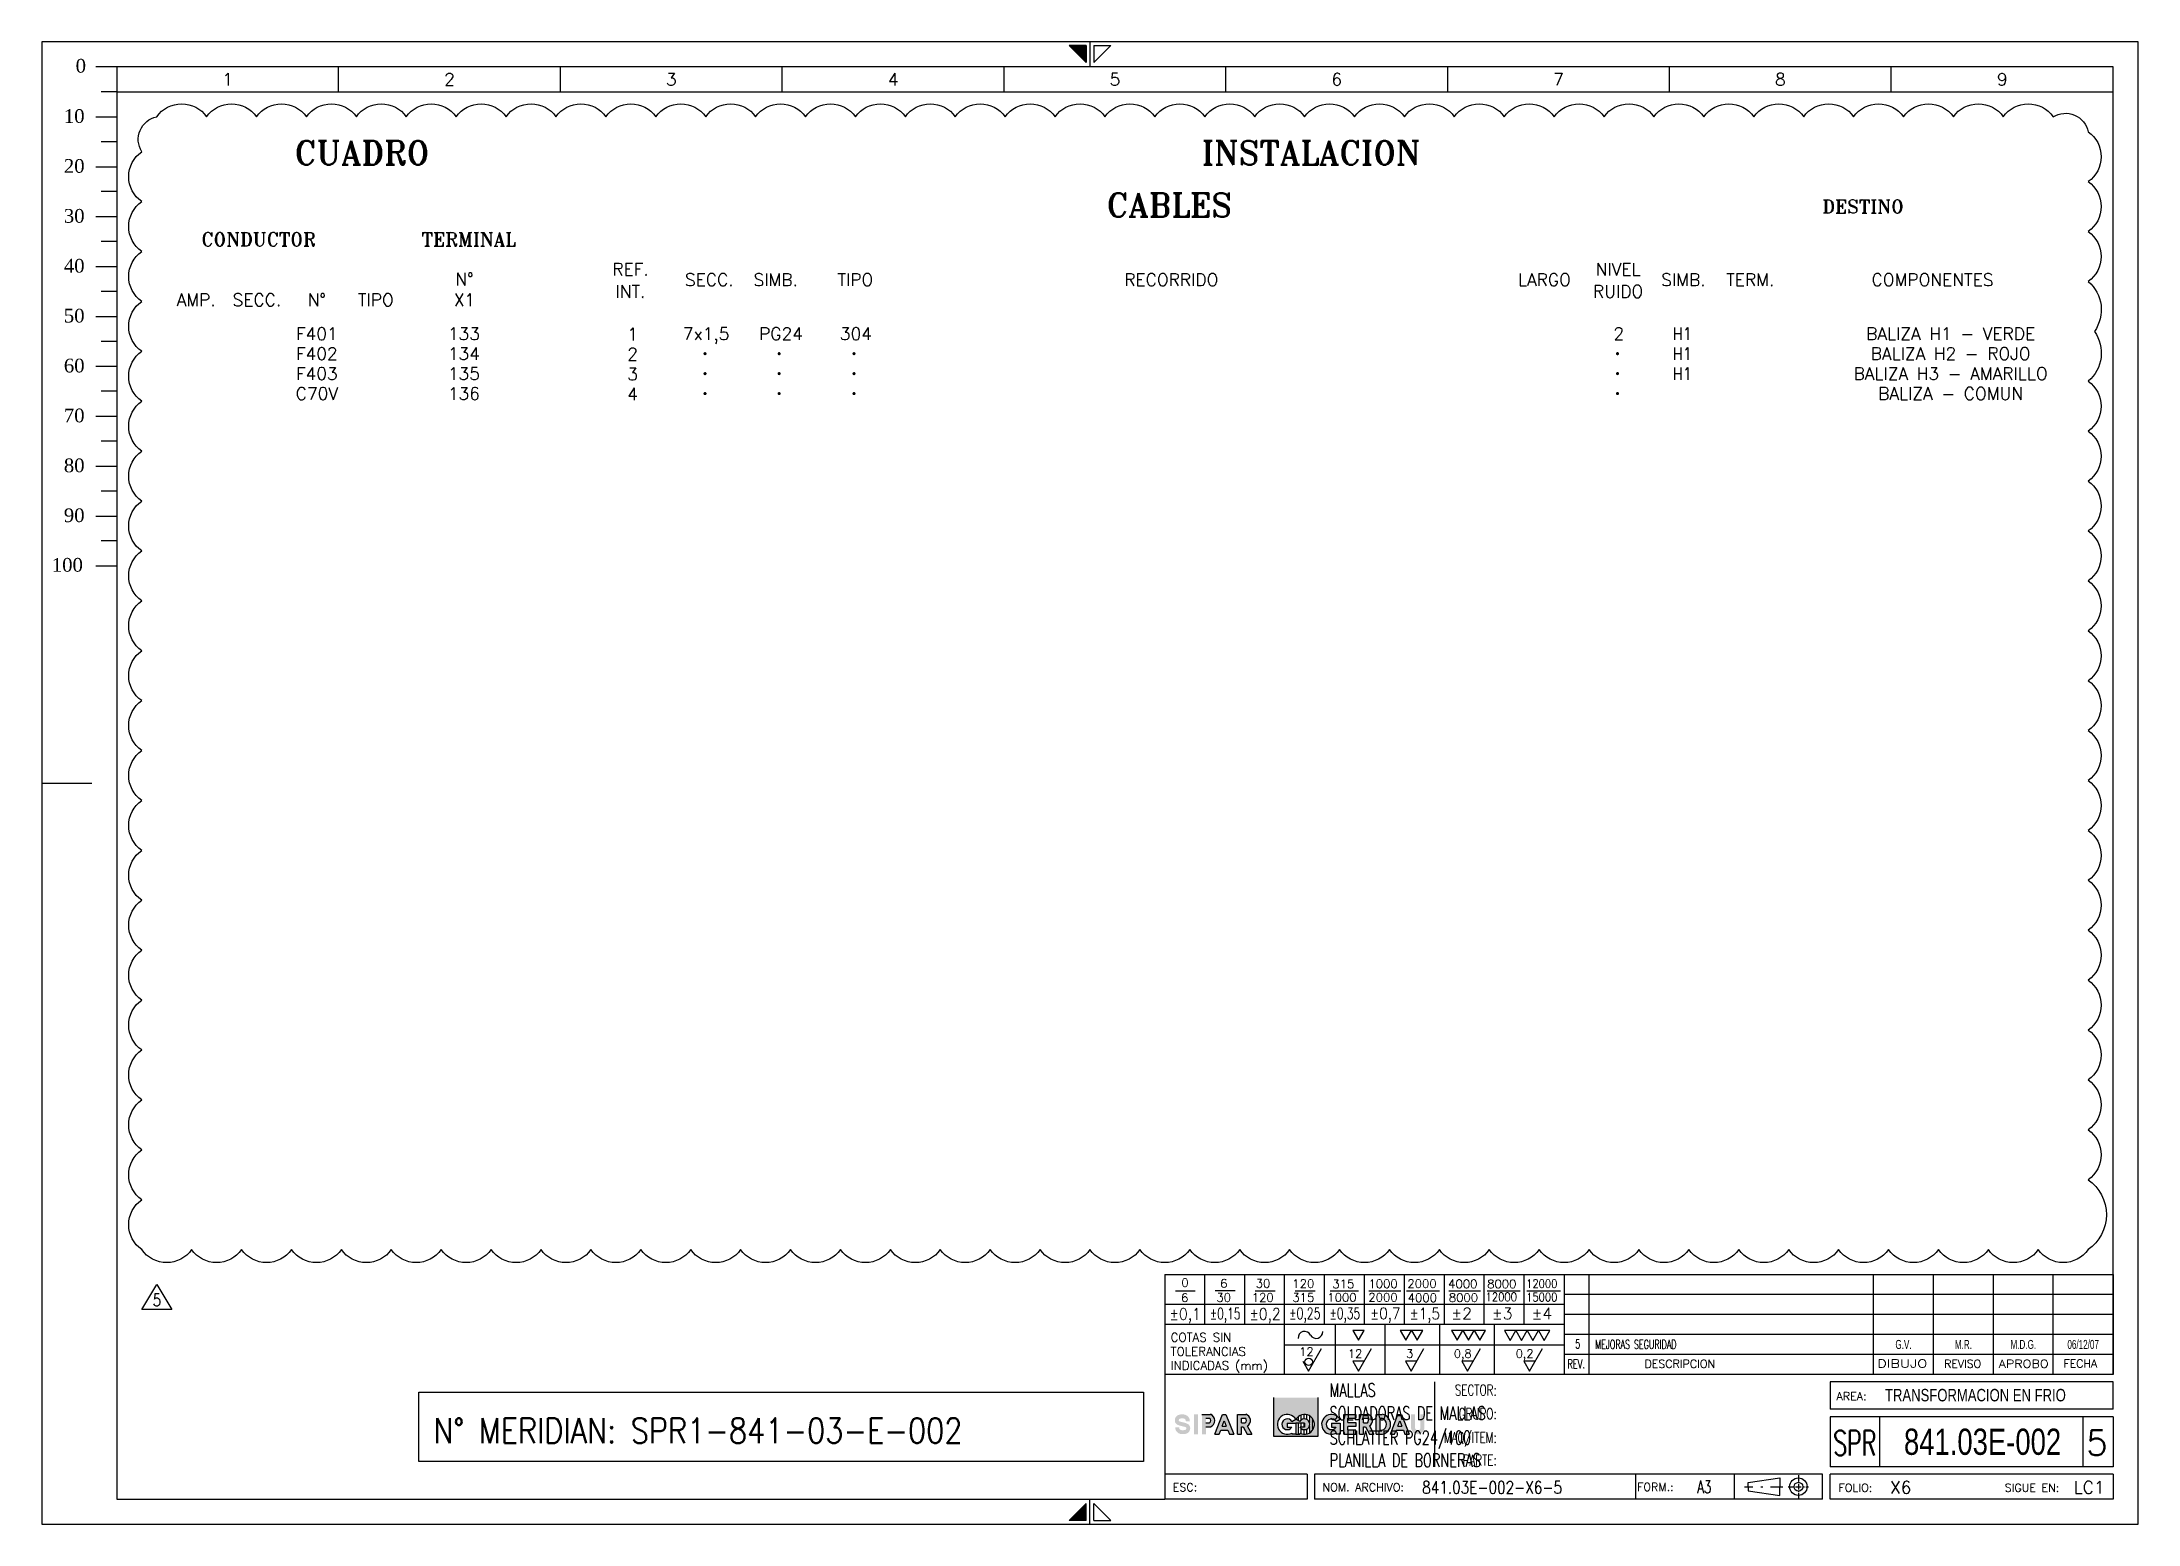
# Model space of a CAD drawing. Header units: millimetres. Extents: x 0 to 420, y 0 to 297.
import ezdxf
from ezdxf.enums import TextEntityAlignment as Align

# ---------------------------------------------------------------- set-up
doc = ezdxf.new("R2010")
doc.units = ezdxf.units.MM
for name, color, linetype in [('MARGENES', 6, 'Continuous'), ('REC', 6, 'Continuous'), ('SUBTITULO', 3, 'Continuous'), ('TEX', 150, 'Continuous'), ('TEXTO', 7, 'Continuous'), ('Textos', 150, 'Continuous'), ('TITULO', 6, 'Continuous')]:
    doc.layers.add(name, color=color, linetype=linetype)
doc.styles.add('ARIAL', font='arial.ttf', dxfattribs={"height": 2})
doc.styles.add('DUTCH801', font='dutcheb.ttf', dxfattribs={"width": 1.75, "height": 2.75})
doc.styles.add('LCOTAS', font='ROMANS')
doc.styles.add('LETRA2', font='swissk.ttf', dxfattribs={"height": 2})
doc.styles.add('LETRA25', font='romans', dxfattribs={"height": 2.5})
doc.styles.add('LETRA4', font='ROMANS', dxfattribs={"height": 4})
doc.styles.add('LETRA5', font='ROMANS', dxfattribs={"height": 5})
doc.styles.add('ROMANS', font='romans.shx', dxfattribs={"width": 0.85})
doc.styles.add('ROMANT', font='romant', dxfattribs={"height": 3})
doc.styles.get("Standard").update_dxf_attribs({"font": 'arial.ttf'})
doc.styles.add('TEXTOS', font='SIMPLEX.shx', dxfattribs={"width": 0.8, "height": 0.2})

# ---------------------------------------------------------------- blocks, each defined once
blk = doc.blocks.new('A3')
at = {"layer": 'TEX'}
h = blk.add_hatch(color=256, dxfattribs=at)
h.paths.add_polyline_path([(255.67, 25.35), (246.84, 25.35), (246.84, 17.57), (255.67, 17.57)])
h.paths.add_polyline_path([(252.04, 18.24), (252.04, 18.01), (251.24, 18.01), (250.44, 18.01), (250.44, 18.24, -2.348205), (251.24, 21, -2.348205)], flags=16)
h.paths.add_polyline_path([(252.08, 19.4), (252.97, 19.4), (252.97, 20.2), (251.24, 20.2), (249.52, 20.2), (249.52, 19.4), (250.41, 19.4, -3.501885), (250.45, 20.54), (251.24, 21), (252.04, 20.54, -3.501885)], flags=0)
h = blk.add_hatch(color=256, dxfattribs=at)
h.paths.add_polyline_path([(228.13, 21.15), (228.25, 21.17), (228.36, 21.18), (228.49, 21.19), (228.63, 21.18), (228.75, 21.17), (228.86, 21.14), (228.97, 21.08), (229.08, 21), (229.15, 20.89), (229.18, 20.81), (229.2, 20.7), (229.21, 20.6), (230.01, 20.6), (230, 20.66), (230, 20.7), (229.99, 20.75), (229.99, 20.8), (229.98, 20.84), (229.98, 20.88), (229.97, 20.92), (229.96, 20.96), (229.95, 21), (229.94, 21.04), (229.93, 21.08), (229.91, 21.12), (229.9, 21.17), (229.88, 21.21), (229.86, 21.25), (229.83, 21.29), (229.81, 21.34), (229.78, 21.38), (229.75, 21.43), (229.71, 21.47), (229.68, 21.51), (229.64, 21.55), (229.6, 21.59), (229.56, 21.63), (229.52, 21.66), (229.47, 21.7), (229.43, 21.73), (229.38, 21.76), (229.34, 21.79), (229.29, 21.81), (229.25, 21.83), (229.21, 21.85), (229.16, 21.87), (229.12, 21.89), (229.08, 21.9), (229.03, 21.92), (228.99, 21.93), (228.95, 21.94), (228.91, 21.95), (228.87, 21.95), (228.83, 21.96), (228.78, 21.97), (228.74, 21.97), (228.7, 21.97), (228.66, 21.98), (228.62, 21.98), (228.58, 21.98), (228.54, 21.98), (228.5, 21.98), (228.46, 21.98), (228.42, 21.98), (228.38, 21.98), (228.34, 21.98), (228.3, 21.98), (228.25, 21.97), (228.21, 21.97), (228.16, 21.97), (228.11, 21.96), (228.06, 21.95), (228.01, 21.94), (227.95, 21.93), (227.9, 21.92), (227.84, 21.9), (227.78, 21.88), (227.72, 21.86), (227.66, 21.83), (227.6, 21.8), (227.54, 21.77), (227.48, 21.73), (227.42, 21.69), (227.37, 21.65), (227.32, 21.6), (227.27, 21.55), (227.23, 21.5), (227.19, 21.44), (227.15, 21.38), (227.12, 21.31), (227.1, 21.25), (227.07, 21.18), (227.05, 21.12), (227.03, 21.05), (227.02, 20.98), (227.01, 20.92), (227, 20.85), (227, 20.79), (227, 20.72), (227, 20.66), (227.01, 20.6), (227.02, 20.54), (227.04, 20.49), (227.05, 20.44), (227.08, 20.39), (227.1, 20.34), (227.13, 20.29), (227.16, 20.24), (227.19, 20.2), (227.23, 20.16), (227.26, 20.11), (227.3, 20.07), (227.34, 20.04), (227.38, 20), (227.39, 19.99), (227.54, 19.91), (227.8, 19.79), (228.09, 19.7), (228.41, 19.62), (228.72, 19.54), (228.99, 19.49), (229.14, 19.43), (229.29, 19.29), (229.28, 19.1), (229.2, 18.94), (229.03, 18.86), (228.78, 18.82), (228.55, 18.81), (228.34, 18.82), (228.19, 18.86), (228.04, 18.96), (227.92, 19.1), (227.89, 19.21), (227.87, 19.4), (227.07, 19.4), (227.07, 19.34), (227.08, 19.3), (227.08, 19.25), (227.09, 19.2), (227.09, 19.16), (227.1, 19.12), (227.11, 19.08), (227.12, 19.04), (227.13, 19), (227.14, 18.96), (227.15, 18.92), (227.16, 18.88), (227.18, 18.83), (227.2, 18.79), (227.22, 18.75), (227.24, 18.71), (227.27, 18.66), (227.3, 18.62), (227.33, 18.57), (227.36, 18.53), (227.4, 18.49), (227.44, 18.45), (227.48, 18.41), (227.52, 18.37), (227.56, 18.34), (227.6, 18.3), (227.65, 18.27), (227.69, 18.24), (227.74, 18.21), (227.78, 18.19), (227.83, 18.17), (227.87, 18.15), (227.91, 18.13), (227.96, 18.11), (228, 18.1), (228.04, 18.08), (228.08, 18.07), (228.13, 18.06), (228.17, 18.05), (228.21, 18.05), (228.25, 18.04), (228.29, 18.03), (228.33, 18.03), (228.37, 18.03), (228.41, 18.02), (228.45, 18.02), (228.49, 18.02), (228.53, 18.02), (228.57, 18.02), (228.61, 18.02), (228.65, 18.02), (228.7, 18.02), (228.74, 18.02), (228.78, 18.02), (228.82, 18.03), (228.87, 18.03), (228.92, 18.03), (228.97, 18.04), (229.02, 18.05), (229.07, 18.06), (229.12, 18.07), (229.18, 18.08), (229.24, 18.1), (229.29, 18.12), (229.35, 18.14), (229.42, 18.17), (229.48, 18.2), (229.54, 18.23), (229.59, 18.27), (229.65, 18.31), (229.71, 18.35), (229.76, 18.4), (229.8, 18.45), (229.85, 18.5), (229.89, 18.56), (229.92, 18.62), (229.95, 18.69), (229.98, 18.75), (230, 18.82), (230.03, 18.88), (230.04, 18.95), (230.06, 19.02), (230.07, 19.08), (230.07, 19.15), (230.08, 19.21), (230.08, 19.28), (230.07, 19.34), (230.07, 19.4), (230.05, 19.46), (230.04, 19.51), (230.02, 19.56), (230, 19.61), (229.97, 19.66), (229.95, 19.71), (229.92, 19.76), (229.88, 19.8), (229.85, 19.84), (229.81, 19.89), (229.77, 19.93), (229.73, 19.96), (229.69, 20), (229.68, 20.01), (229.64, 20.03), (229.58, 20.06), (229.53, 20.09), (229.48, 20.11), (229.43, 20.14), (229.38, 20.16), (229.34, 20.18), (229.29, 20.19), (229.25, 20.21), (229.21, 20.23), (229.17, 20.24), (229.13, 20.25), (229.09, 20.27), (229.05, 20.28), (229.02, 20.29), (228.98, 20.3), (228.94, 20.31), (228.9, 20.32), (228.86, 20.33), (228.82, 20.34), (228.79, 20.35), (228.69, 20.37), (228.62, 20.39), (228.55, 20.41), (228.51, 20.42), (228.47, 20.43), (228.44, 20.44), (228.4, 20.45), (228.36, 20.46), (228.33, 20.46), (228.29, 20.47), (228.26, 20.48), (228.18, 20.5), (228.09, 20.52), (227.98, 20.56), (227.87, 20.62), (227.79, 20.71), (227.79, 20.83), (227.82, 20.96), (227.89, 21.06), (228, 21.12)])
h.paths.add_polyline_path([(230.87, 18.01), (231.67, 18.01), (231.67, 21.99), (230.87, 21.99)])
h.paths.add_polyline_path([(232.42, 18.01), (233.22, 18.01), (233.22, 19.5), (234.14, 19.5, 0.708852), (234.14, 21.99), (232.42, 21.99)])
h.paths.add_polyline_path([(233.22, 20.3), (233.22, 21.2), (233.97, 21.2, -0.566556), (233.97, 20.3)], flags=16)
h.paths.add_polyline_path([(236.19, 18.83), (237.62, 18.83), (237.94, 18.01), (238.8, 18.01), (237.24, 21.99), (236.52, 21.99), (235.03, 18.01), (235.88, 18.01)])
h.paths.add_polyline_path([(236.49, 19.63), (236.89, 20.7), (237.31, 19.63)], flags=16)
h.paths.add_polyline_path([(240.35, 19.5), (240.71, 19.5), (241.52, 18.01), (242.43, 18.01), (241.52, 19.67, 0.672291), (241.2, 21.99), (239.55, 21.99), (239.55, 18.01), (240.35, 18.01)])
h.paths.add_polyline_path([(240.35, 20.3), (240.35, 21.2), (241.15, 21.2, -0.508421), (241.1, 20.3)], flags=16)
h = blk.add_hatch(dxfattribs=at)
h.set_pattern_fill('ANSI31', color=256, scale=0.179464, angle=45, style=0)
h.set_pattern_definition([(90, (130.9459, 1.37434), (-0.5697977, 1e-16), [])])
h.paths.add_polyline_path([(251.24, 21), (252.04, 20.54, -3.501885), (252.08, 19.4), (252.97, 19.4), (252.97, 20.2), (251.24, 20.2), (251.24, 18.01), (252.04, 18.01), (252.04, 18.24, 2.348205)])
h = blk.add_hatch(color=256, dxfattribs=at)
h.paths.add_polyline_path([(259.33, 18.24), (259.33, 18.01), (260.13, 18.01), (260.13, 20.2), (258.4, 20.2), (258.4, 19.4), (259.29, 19.4, -3.501885), (259.33, 20.54), (260.13, 21, 2.348205)])
h.paths.add_polyline_path([(263.26, 21.99), (260.87, 21.99), (260.87, 18.01), (263.26, 18.01), (263.26, 18.8), (261.66, 18.8), (261.66, 19.56), (263.26, 19.56), (263.26, 20.36), (261.66, 20.36), (261.66, 21.2), (263.26, 21.2)])
h.paths.add_polyline_path([(265.68, 21.99), (264.02, 21.99), (264.02, 18.01), (264.82, 18.01), (264.82, 19.5), (265.18, 19.5), (265.99, 18.01), (266.9, 18.01), (266, 19.67, 0.672291)])
h.paths.add_polyline_path([(264.82, 21.2), (265.63, 21.2, -0.508421), (265.58, 20.3), (264.82, 20.3)], flags=16)
h.paths.add_polyline_path([(268.57, 21.99), (267.33, 21.99), (267.33, 18.01), (268.59, 18.01, 0.825148)])
h.paths.add_polyline_path([(268.12, 21.2), (268.49, 21.2, -0.780464), (268.5, 18.8), (268.12, 18.8)], flags=16)
h.paths.add_polyline_path([(272.41, 21.97), (271.69, 21.99), (270.19, 18.01), (271.04, 18.01), (271.35, 18.83), (272.79, 18.83), (273.11, 18.01), (273.97, 18.01)])
h.paths.add_polyline_path([(272.05, 20.7), (272.47, 19.63), (271.65, 19.63)], flags=16)
h.paths.add_polyline_path([(275.15, 21.99), (274.35, 21.99), (274.35, 19.12, 0.841466), (277, 19.12), (277, 21.99), (276.2, 21.99), (276.2, 19.2, -0.760831), (275.15, 19.2)])
at = {"layer": 'MARGENES', "color": 4}
for p, q in [((420, 297), (0, 297)), ((0, 297), (0, 0)), ((209.23, 296.25), (205.83, 296.25)), ((209.23, 292.85), (205.83, 296.25)), ((209.23, 296.25), (209.23, 292.85)), ((210, 297), (210, 292)), ((210.77, 292.85), (214.17, 296.25)), ((210.77, 296.25), (214.17, 296.25)), ((210.77, 296.25), (210.77, 292.85)), ((420, 0), (420, 297)), ((0, 148.5), (10.02, 148.5)), ((210, 0), (210, 5)), ((0, 0), (420, 0)), ((209.23, 4.15), (205.83, 0.75)), ((209.23, 0.75), (205.83, 0.75)), ((209.23, 0.75), (209.23, 4.15)), ((210.77, 4.15), (214.17, 0.75)), ((210.77, 0.75), (210.77, 4.15)), ((210.77, 0.75), (214.17, 0.75))]:
    blk.add_line(p, q, dxfattribs=at)
at = {"layer": 'MARGENES'}
for p, q in [((415, 292), (15, 292)), ((15, 292), (15, 5)), ((415, 30), (415, 292)), ((415, 50), (415, 30)), ((415, 23), (415, 28.5)), ((415, 21.5), (415, 11.5)), ((415, 10), (415, 5)), ((15, 5), (225, 5)), ((253.5, 5), (225, 5)), ((356.78, 5), (255, 5)), ((415, 5), (358.28, 5))]:
    blk.add_line(p, q, dxfattribs=at)
at = {"layer": 'MARGENES', "color": 1}
for p, q in [((59.44, 287), (59.44, 292)), ((103.89, 287), (103.89, 292)), ((148.33, 287), (148.33, 292)), ((192.78, 287), (192.78, 292)), ((237.22, 287), (237.22, 292)), ((281.67, 287), (281.67, 292)), ((326.11, 287), (326.11, 292)), ((370.56, 287), (370.56, 292)), ((15, 287), (415, 287)), ((227.1, 46.76), (231.1, 46.76)), ((233, 40), (233, 50)), ((235.06, 46.82), (239.06, 46.82)), ((241, 40), (241, 50)), ((243.1, 46.76), (247.1, 46.76)), ((249, 30), (249, 50)), ((251.1, 46.76), (255.1, 46.76)), ((257, 40), (257, 50)), ((258.14, 46.76), (263.81, 46.76)), ((265, 40), (265, 50)), ((265.88, 46.76), (272.28, 46.76)), ((273, 40), (273, 50)), ((273.41, 46.76), (280, 46.76)), ((281, 40), (281, 50)), ((281.87, 46.76), (288.24, 46.76)), ((289, 40), (289, 50)), ((289.57, 46.76), (296.2, 46.76)), ((297, 40), (297, 50)), ((297.52, 46.76), (304.29, 46.76)), ((310, 30), (310, 50)), ((367, 30), (367, 50)), ((379, 30), (379, 50)), ((391, 30), (391, 50)), ((403, 30), (403, 50)), ((305, 44), (225, 44)), ((415, 46), (305, 46)), ((415, 42), (305, 42)), ((259.09, 40), (259.09, 30)), ((269.09, 40), (269.09, 30)), ((280.02, 40), (280.02, 30)), ((290.95, 40), (290.95, 30)), ((415, 38), (305, 38)), ((305, 35.88), (249, 35.88)), ((253.8, 30.65), (256.41, 35.15)), ((263.8, 30.65), (266.41, 35.15)), ((274.32, 30.65), (276.92, 35.15)), ((285.67, 30.65), (288.27, 35.15)), ((298.06, 30.65), (300.66, 35.15)), ((415, 34), (305, 34)), ((252.67, 32.62), (253.8, 30.65)), ((262.67, 32.62), (263.8, 30.65)), ((264.94, 32.62), (262.67, 32.62)), ((273.19, 32.62), (274.32, 30.65)), ((275.46, 32.62), (273.19, 32.62)), ((284.53, 32.62), (285.67, 30.65)), ((286.81, 32.62), (284.53, 32.62)), ((296.92, 32.62), (298.06, 30.65)), ((299.2, 32.62), (296.92, 32.62)), ((351.94, 9.77), (351.94, 8.55)), ((341.17, 7.49), (342.83, 7.49)), ((344.43, 7.49), (344.79, 7.49)), ((346.34, 7.49), (348.79, 7.49)), ((349.91, 7.49), (350.08, 7.49)), ((349.99, 7.49), (350.86, 7.49)), ((351.35, 7.49), (352.48, 7.49)), ((351.94, 8.39), (351.94, 8.23)), ((351.94, 8.02), (351.94, 6.94)), ((351.94, 6.7), (351.94, 6.45)), ((351.94, 6.26), (351.94, 5.18)), ((353.02, 7.49), (353.16, 7.49)), ((353.42, 7.49), (353.96, 7.49))]:
    blk.add_line(p, q, dxfattribs=at)
at = {"layer": 'MARGENES', "color": 7}
for p, q in [((225, 50), (415, 50)), ((305, 50), (305, 30)), ((305, 40), (225, 40)), ((415, 30), (225, 30)), ((279, 28.5), (279, 11.5)), ((415, 28.5), (358.28, 28.5)), ((358.28, 28.5), (358.28, 23)), ((415, 23), (358.28, 23)), ((415, 21.5), (358.28, 21.5)), ((358.28, 21.5), (358.28, 11.5)), ((368.28, 11.5), (368.28, 21.5)), ((409, 11.5), (409, 21.5)), ((253.5, 10), (225, 10)), ((253.5, 10), (253.5, 5)), ((356.78, 10), (255, 10)), ((255, 10), (255, 5)), ((319.3, 10), (319.3, 5)), ((339.1, 10), (339.1, 5)), ((356.78, 5), (356.78, 10)), ((415, 11.5), (358.28, 11.5)), ((415, 10), (358.28, 10)), ((358.28, 5), (358.28, 10))]:
    blk.add_line(p, q, dxfattribs=at)
at = {"layer": 'MARGENES', "color": 1}
for points in [[(262.67, 38.81), (263.8, 36.84), (264.94, 38.81)], [(272.17, 38.81), (273.3, 36.84), (274.44, 38.81)], [(274.44, 38.81), (275.58, 36.84), (276.72, 38.81)], [(282.43, 38.82), (283.57, 36.85), (284.71, 38.82)], [(284.71, 38.82), (285.84, 36.85), (286.98, 38.82)], [(286.98, 38.82), (288.12, 36.85), (289.26, 38.82)], [(293.04, 38.76), (294.18, 36.79), (295.32, 38.76)], [(295.32, 38.76), (296.45, 36.79), (297.59, 38.76)], [(297.59, 38.76), (298.73, 36.79), (299.87, 38.76)], [(299.87, 38.76), (301, 36.79), (302.14, 38.76)]]:
    blk.add_lwpolyline(points, close=True, dxfattribs=at)
blk.add_circle((253.82, 32.5), 0.742, dxfattribs=at)
for centre, start, end in [((253.01, 37.3), 25.3098, 184.5991), ((255.32, 38.52), 210.3269, 2.285)]:
    blk.add_arc(centre, 1.31, start, end, dxfattribs=at)
at = {"layer": 'MARGENES', "color": 4}
for points in [[(209.23, 296.25), (209.23, 292.85), (205.83, 296.25)], [(209.23, 0.75), (209.23, 4.15), (205.83, 0.75)]]:
    blk.add_solid(points, dxfattribs=at)
at = {"layer": 'REC', "color": 1}
for p, q in [((15, 292), (10.8, 292)), ((15, 287), (11.9, 287)), ((10.8, 282), (15, 282)), ((15, 277), (11.9, 277)), ((10.8, 272), (15, 272)), ((15, 267), (11.9, 267)), ((10.8, 262), (15, 262)), ((15, 257), (11.9, 257)), ((10.8, 252), (15, 252)), ((15, 247), (11.9, 247)), ((10.8, 242), (15, 242)), ((15, 237), (11.9, 237)), ((10.8, 232), (15, 232)), ((15, 227), (11.9, 227)), ((10.8, 222), (15, 222)), ((15, 217), (11.9, 217)), ((10.8, 212), (15, 212)), ((15, 207), (11.9, 207)), ((10.8, 202), (15, 202)), ((15, 197), (11.9, 197)), ((10.8, 192), (15, 192))]:
    blk.add_line(p, q, dxfattribs=at)
at = {"layer": 'REC'}
blk.add_line((225, 50), (225, 5), dxfattribs=at)
at = {"layer": 'TEX'}
for p, q in [((246.84, 17.57), (246.84, 25.35)), ((255.67, 25.35), (255.67, 17.57)), ((232.42, 21.99), (234.14, 21.99)), ((233.22, 21.2), (233.97, 21.2)), ((235.03, 18.01), (236.52, 21.99)), ((236.52, 21.99), (237.24, 21.99)), ((237.24, 21.99), (238.8, 18.01)), ((239.55, 18.01), (239.55, 21.99)), ((239.55, 21.99), (241.2, 21.99)), ((240.35, 20.3), (240.35, 21.2)), ((240.35, 21.2), (241.15, 21.2)), ((260.87, 18.01), (260.87, 21.99)), ((260.87, 21.99), (263.26, 21.99)), ((261.66, 20.36), (261.66, 21.2)), ((261.66, 21.2), (263.26, 21.2)), ((263.26, 21.99), (263.26, 21.2)), ((264.02, 18.01), (264.02, 21.99)), ((264.02, 21.99), (265.68, 21.99)), ((264.82, 20.3), (264.82, 21.2)), ((264.82, 21.2), (265.63, 21.2)), ((267.33, 18.01), (267.33, 21.99)), ((267.33, 21.99), (268.57, 21.99)), ((268.12, 18.8), (268.12, 21.2)), ((268.12, 21.2), (268.49, 21.2)), ((270.19, 18.01), (271.69, 21.99)), ((271.69, 21.99), (272.41, 21.97)), ((272.41, 21.97), (273.97, 18.01)), ((233.22, 20.3), (233.97, 20.3)), ((233.22, 19.5), (234.14, 19.5)), ((235.03, 18.01), (235.88, 18.01)), ((235.88, 18.01), (236.19, 18.83)), ((236.19, 18.83), (237.62, 18.83)), ((236.49, 19.63), (236.89, 20.7)), ((236.49, 19.63), (237.31, 19.63)), ((236.89, 20.7), (237.31, 19.63)), ((237.62, 18.83), (237.94, 18.01)), ((237.94, 18.01), (238.8, 18.01)), ((239.55, 18.01), (240.35, 18.01)), ((240.35, 20.3), (241.1, 20.3)), ((240.35, 18.01), (240.35, 19.5)), ((240.35, 19.5), (240.71, 19.5)), ((240.71, 19.5), (241.52, 18.01)), ((241.52, 19.67), (242.43, 18.01)), ((241.52, 18.01), (242.43, 18.01)), ((255.67, 17.57), (246.84, 17.57)), ((249.52, 20.2), (249.52, 19.4)), ((249.52, 20.2), (251.24, 20.2)), ((249.52, 19.4), (250.41, 19.4)), ((250.44, 18.24), (250.44, 18.01)), ((251.24, 18.01), (250.44, 18.01)), ((250.45, 20.54), (251.24, 21)), ((252.04, 20.54), (251.24, 21)), ((252.97, 20.2), (251.24, 20.2)), ((251.24, 20.2), (251.24, 18.01)), ((251.24, 20.2), (251.24, 18.01)), ((251.24, 18.01), (252.04, 18.01)), ((252.04, 18.24), (252.04, 18.01)), ((252.97, 19.4), (252.08, 19.4)), ((252.97, 20.2), (252.97, 19.4)), ((258.4, 20.2), (260.13, 20.2)), ((258.4, 20.2), (258.4, 19.4)), ((258.4, 19.4), (259.29, 19.4)), ((259.33, 20.54), (260.13, 21)), ((259.33, 18.24), (259.33, 18.01)), ((260.13, 18.01), (259.33, 18.01)), ((260.13, 20.2), (260.13, 18.01)), ((260.87, 18.01), (263.26, 18.01)), ((261.66, 20.36), (263.26, 20.36)), ((261.66, 18.8), (261.66, 19.56)), ((263.26, 19.56), (261.66, 19.56)), ((263.26, 18.8), (261.66, 18.8)), ((263.26, 20.36), (263.26, 19.56)), ((263.26, 18.01), (263.26, 18.8)), ((264.02, 18.01), (264.82, 18.01)), ((264.82, 20.3), (265.58, 20.3)), ((264.82, 18.01), (264.82, 19.5)), ((264.82, 19.5), (265.18, 19.5)), ((265.18, 19.5), (265.99, 18.01)), ((265.99, 18.01), (266.9, 18.01)), ((266, 19.67), (266.9, 18.01)), ((267.33, 18.01), (268.59, 18.01)), ((268.12, 18.8), (268.5, 18.8)), ((270.19, 18.01), (271.04, 18.01)), ((271.04, 18.01), (271.35, 18.83)), ((271.35, 18.83), (272.79, 18.83)), ((271.65, 19.63), (272.05, 20.7)), ((271.65, 19.63), (272.47, 19.63)), ((272.05, 20.7), (272.47, 19.63)), ((272.79, 18.83), (273.11, 18.01)), ((273.11, 18.01), (273.97, 18.01))]:
    blk.add_line(p, q, dxfattribs=at)
for centre, radius, start, end in [((233.7, 20.75), 0.524, 300.9321, 59.0679), ((233.7, 20.75), 1.32, 289.338, 70.662), ((240.8, 20.77), 0.558, 302.7945, 50.5935), ((240.89, 20.77), 1.27, 300.0461, 75.6964), ((249.52, 20), 1.99, 30, 297.7317), ((249.52, 20), 1.08, 30, 326.251), ((252.97, 20), 1.99, 242.2683, 150), ((252.97, 20), 1.08, 213.749, 150), ((258.4, 20), 1.99, 30, 297.7317), ((258.4, 20), 1.08, 30, 326.251), ((265.27, 20.77), 0.558, 302.7945, 50.5935), ((265.36, 20.77), 1.27, 300.0461, 75.6964), ((268.2, 20), 1.23, 284.4183, 76.3013), ((268.2, 20), 2.03, 281.2242, 79.3349)]:
    blk.add_arc(centre, radius, start, end, dxfattribs=at)
at = {"layer": 'Textos'}
for p, q in [((341.85, 8.34), (348.22, 9.24)), ((348.22, 9.24), (348.22, 7.49)), ((341.85, 7.49), (341.85, 8.34)), ((341.85, 7.49), (341.85, 6.63)), ((341.85, 6.63), (348.22, 5.73)), ((348.22, 5.73), (348.22, 7.49))]:
    blk.add_line(p, q, dxfattribs=at)
for radius in [1.75, 0.877]:
    blk.add_circle((351.94, 7.49), radius, dxfattribs=at)
at = {"layer": 'MARGENES', "color": 1, "style": 'LCOTAS'}
for s, height, p in [('0', 1.71, (228.3, 47.52)), ('6', 1.71, (228.26, 44.52)), ('30', 1.71, (235.33, 44.55)), ('6', 1.71, (236.08, 47.38)), ('120', 1.71, (242.42, 44.55)), ('30', 1.71, (243.21, 47.37)), ('315', 1.71, (250.53, 44.55)), ('120', 1.71, (250.53, 47.32)), ('1000', 1.71, (257.54, 44.57)), ('315', 1.71, (258.57, 47.26)), ('2000', 1.71, (265.77, 44.58)), ('1000', 1.71, (265.8, 47.3)), ('2000', 1.71, (273.58, 47.32)), ('4000', 1.71, (273.66, 44.5)), ('4000', 1.71, (281.77, 47.28)), ('8000', 1.71, (281.9, 44.51)), ('8000', 1.71, (289.58, 47.26)), ('%%P2', 2.3, (282.4, 41.04)), ('%%P3', 2.3, (290.53, 41.04)), ('%%P4', 2.3, (298.48, 41.04)), ('COTAS SIN', 1.743, (226.15, 36.55)), ('TOLERANCIAS', 1.743, (226.15, 33.72)), ('12', 1.656, (251.94, 33.74)), ('12', 1.656, (261.7, 33.33)), ('3', 1.66, (273.35, 33.33)), ('0,8', 1.656, (282.92, 33.33)), ('0,2', 1.656, (295.31, 33.33)), ('INDICADAS (mm)', 1.743, (226.15, 30.9))]:
    blk.add_text(s, height=height, dxfattribs=at).set_placement(p)
for s, height, width, p, p2 in [('12000', 1.71, 0.797835, (289.25, 44.67), (295.55, 44.67)), ('12000', 1.71, 0.790089, (297.4, 47.32), (303.64, 47.32)), ('15000', 1.71, 0.790089, (297.4, 44.63), (303.64, 44.63)), ('%%P0,1', 2.3, 0.865454, (225.88, 40.96), (232.23, 40.96)), ('%%P0,15', 2.3, 0.598358, (234.03, 41.03), (240.12, 41.03)), ('%%P0,2', 2.3, 0.787915, (241.91, 40.96), (248.21, 40.96)), ('%%P0,25', 2.3, 0.617458, (249.89, 41.06), (256.18, 41.06)), ('%%P0,35', 2.3, 0.603736, (257.99, 41.06), (264.14, 41.06)), ('%%P0,7', 2.3, 0.760403, (266.1, 41.06), (272.18, 41.06)), ('%%P1,5', 2.3, 0.762292, (274.03, 41.03), (280.12, 41.03))]:
    blk.add_text(s, height=height, dxfattribs=dict(at, width=width)).set_placement(p, p2, align=Align.FIT)
at = {"layer": 'REC', "color": 1, "style": 'DUTCH801'}
for s, p in [('0', (6.76, 290.84)), ('10', (4.39, 280.77)), ('20', (4.39, 270.77)), ('30', (4.39, 260.77)), ('40', (4.39, 250.77)), ('50', (4.39, 240.77)), ('60', (4.39, 230.77)), ('70', (4.39, 220.77)), ('80', (4.39, 210.77)), ('90', (4.39, 200.77)), ('100', (1.98, 190.84))]:
    blk.add_text(s, height=2.75, dxfattribs=at).set_placement(p)
at = {"layer": 'TEX', "style": 'LCOTAS'}
for s, p in [('1', (37.22, 289.5)), ('2', (81.67, 289.5)), ('3', (126.11, 289.5)), ('4', (170.56, 289.5)), ('5', (215, 289.5)), ('6', (259.44, 289.5)), ('7', (303.89, 289.5)), ('8', (348.33, 289.5)), ('9', (392.78, 289.5))]:
    blk.add_text(s, height=2.5, dxfattribs=at).set_placement(p, align=Align.MIDDLE_CENTER)
at = {"layer": 'TEX', "width": 0.6456}
for tag, p in [('DIBUJO', (373, 48)), ('REVISO', (385, 48)), ('APROBO', (397, 48)), ('FECHA', (409, 48)), ('DIBUJO', (373, 44)), ('REVISO', (385, 44)), ('APROBO', (397, 44)), ('FECHA', (409, 44)), ('DIBUJO', (373, 40)), ('REVISO', (385, 40)), ('APROBO', (397, 40)), ('FECHA', (409, 40)), ('DIBUJO', (373, 36)), ('REVISO', (385, 36)), ('APROBO', (397, 36)), ('FECHA', (409, 36))]:
    blk.add_attdef(tag, text='', height=1.8, dxfattribs=at).set_placement(p, align=Align.MIDDLE_CENTER)
at = {"layer": 'Textos', "style": 'LCOTAS'}
for s, height, width, p, p2 in [('REV.', 1.8, 0.645643, (305.64, 31.2), (309.18, 31.2)), ('DIBUJO', 1.6, 1.231263, (367.73, 31.37), (377.77, 31.37)), ('APROBO', 1.6, 1.075207, (392.08, 31.33), (402.07, 31.33))]:
    blk.add_text(s, height=height, dxfattribs=dict(at, width=width)).set_placement(p, p2, align=Align.FIT)
for s, height, p in [('DESCRIPCION', 1.62, (321.1, 31.3)), ('REVISO', 1.6, (381.15, 31.32)), ('FECHA', 1.6, (405.07, 31.37)), ('AREA:', 1.627, (359.58, 24.81)), ('ESC:', 1.627, (226.58, 6.56)), ('NOM. ARCHIVO:', 1.6271, (256.58, 6.56)), ('FORM.:', 1.627, (319.62, 6.62)), ('FOLIO:', 1.627, (359.97, 6.47)), ('SIGUE EN:', 1.627, (393.27, 6.47))]:
    blk.add_text(s, height=height, dxfattribs=at).set_placement(p)
at = {"layer": 'Textos', "style": 'LCOTAS', "width": 0.7}
for s, p in [('SECTOR:', (291.49, 25.76)), ('GRUPO:', (291.49, 21.03)), ('MAQ/ITEM:', (291.49, 16.26)), ('PARTE:', (291.49, 11.74))]:
    blk.add_text(s, height=2.169, dxfattribs=at).set_placement(p, align=Align.RIGHT)
at = {"layer": 'Textos', "style": 'LCOTAS', "width": 0.645643}
for p in [(307.74, 48.1), (307.74, 44.1), (307.74, 40.1), (307.74, 36.1)]:
    blk.add_attdef('REV', text='', height=1.8, dxfattribs=at).set_placement(p, align=Align.MIDDLE)
at = {"layer": 'Textos'}
for tag, p, height, style, width in [('TEXTO_DE_REVISION', (311.23, 47.1), 1.8, 'LCOTAS', 0.645643), ('TEXTO_DE_REVISION', (311.23, 43.1), 1.8, 'LCOTAS', 0.645643), ('TEXTO_DE_REVISION', (311.23, 39.1), 1.8, 'LCOTAS', 0.645643), ('TEXTO_DE_REVISION', (311.23, 35.1), 1.8, 'LCOTAS', 0.645643), ('ARCHIVO', (276.56, 6.1), 2.5, 'LETRA25', 0.8)]:
    blk.add_attdef(tag, p, '', height=height, dxfattribs=dict(at, style=style, width=width))
for tag, style, width, p in [('AREA', 'ARIAL', 0.75, (387.41, 25.84)), ('A', 'LETRA25', 0.7, (333.06, 7.45))]:
    blk.add_attdef(tag, text='', height=2.5, dxfattribs=dict(at, style=style, width=width)).set_placement(p, align=Align.MIDDLE_CENTER)
at = {"layer": 'Textos', "style": 'LETRA25'}
for tag, p in [('ESC', (232.65, 6.1)), ('FOLIO', (370.29, 6.1)), ('SIGUE EN', (407.08, 6.1))]:
    blk.add_attdef(tag, p, '', height=2.5, dxfattribs=at)
at = {"layer": 'TITULO', "color": 150, "style": 'LETRA4', "width": 0.7}
for tag, p in [('SECTOR', (292.49, 25.49)), ('GRUPO', (292.49, 20.87)), ('MAQ/ITEM', (292.49, 15.96)), ('PARTE', (292.49, 11.44))]:
    blk.add_attdef(tag, p, '', height=2.5, dxfattribs=at)
at = {"layer": 'TITULO', "style": 'LETRA5', "width": 0.65}
blk.add_attdef('COD', text='', height=5, dxfattribs=at).set_placement((363.24, 16.25), align=Align.MIDDLE)
at = {"layer": 'TITULO', "color": 6, "style": 'LETRA2', "width": 0.75}
blk.add_attdef('NUMERO', text='', height=5.25, dxfattribs=at).set_placement((388.84, 16.5), align=Align.MIDDLE_CENTER)
at = {"layer": 'TITULO', "style": 'LETRA5'}
blk.add_attdef('REV', text='', height=5, dxfattribs=at).set_placement((411.77, 16.3), align=Align.MIDDLE)

msp = doc.modelspace()

# ---------------------------------------------------------------- linework, layer by layer
msp.add_lwpolyline([(410, 55, -0.520567), (400, 55, -0.520567), (390, 55, -0.520567), (380, 55, -0.520567), (370, 55, -0.520567), (360, 55, -0.520567), (350, 55, -0.520567), (340, 55, -0.520567), (330, 55, -0.520567), (320, 55, -0.520567), (310, 55, -0.520567), (300, 55, -0.520567), (290, 55, -0.520567), (280, 55, -0.520567), (270, 55, -0.520567), (260, 55, -0.520567), (250, 55, -0.520567), (240, 55, -0.520567), (230, 55, -0.520567), (220, 55, -0.520567), (210, 55, -0.520567), (200, 55, -0.520567), (190, 55, -0.520567), (180, 55, -0.520567), (170, 55, -0.520567), (160, 55, -0.520567), (150, 55, -0.520567), (140, 55, -0.520567), (130, 55, -0.520567), (120, 55, -0.520567), (110, 55, -0.520567), (100, 55, -0.520567), (90, 55, -0.520567), (80, 55, -0.520567), (70, 55, -0.520567), (60, 55, -0.520567), (50, 55, -0.520567), (40, 55, -0.520567), (30, 55, -0.520567), (20, 55, -0.520567), (20, 65, -0.520567), (20, 75, -0.520567), (20, 85, -0.520567), (20, 95, -0.520567), (20, 105, -0.520567), (20, 115, -0.520567), (20, 125, -0.520567), (20, 135, -0.520567), (20, 145, -0.520567), (20, 155, -0.520567), (20, 165, -0.520567), (20, 175, -0.520567), (20, 185, -0.520567), (20, 195, -0.520567), (20, 205, -0.520567), (20, 215, -0.520567), (20, 225, -0.520567), (20, 235, -0.520567), (20, 245, -0.520567), (20, 255, -0.520567), (20, 265, -0.520567), (20, 275, -0.520567), (23, 282, -0.520567), (33, 282, -0.520567), (43, 282, -0.520567), (53, 282, -0.520567), (63, 282, -0.520567), (73, 282, -0.520567), (83, 282, -0.520567), (93, 282, -0.520567), (103, 282, -0.520567), (113, 282, -0.520567), (123, 282, -0.520567), (133, 282, -0.520567), (143, 282, -0.520567), (153, 282, -0.520567), (163, 282, -0.520567), (173, 282, -0.520567), (183, 282, -0.520567), (193, 282, -0.520567), (203, 282, -0.520567), (213, 282, -0.520567), (223, 282, -0.520567), (233, 282, -0.520567), (243, 282, -0.520567), (253, 282, -0.520567), (263, 282, -0.520567), (273, 282, -0.520567), (283, 282, -0.520567), (293, 282, -0.520567), (303, 282, -0.520567), (313, 282, -0.520567), (323, 282, -0.520567), (333, 282, -0.520567), (343, 282, -0.520567), (353, 282, -0.520567), (363, 282, -0.520567), (373, 282, -0.520567), (383, 282, -0.520567), (393, 282, -0.520567), (403, 282, -0.520567), (410, 279, -0.520567), (410, 269, -0.520567), (410, 259, -0.520567), (410, 249, -0.389058), (411.26, 239, -0.389058), (410, 229, -0.520567), (410, 219, -0.520567), (410, 209, -0.520567), (410, 199, -0.520567), (410, 189, -0.520567), (410, 179, -0.520567), (410, 169, -0.520567), (410, 159, -0.520567), (410, 149, -0.520567), (410, 139, -0.520567), (410, 129, -0.520567), (410, 119, -0.520567), (410, 109, -0.520567), (410, 99, -0.520567), (410, 89, -0.520567), (410, 79, -0.520567), (410, 69, -0.520567)], format="xyb", close=True)
at = {"color": 2, "const_width": 0.312}
for points in [[(132.71, 234.53, 1), (133.02, 234.53, 1)], [(147.56, 234.53, 1), (147.87, 234.53, 1)], [(162.56, 234.53, 1), (162.87, 234.53, 1)], [(315.54, 234.53, 1), (315.85, 234.53, 1)], [(132.71, 230.53, 1), (133.02, 230.53, 1)], [(132.71, 226.53, 1), (133.02, 226.53, 1)], [(147.56, 230.53, 1), (147.87, 230.53, 1)], [(147.56, 226.53, 1), (147.87, 226.53, 1)], [(162.56, 230.53, 1), (162.87, 230.53, 1)], [(162.56, 226.53, 1), (162.87, 226.53, 1)], [(315.54, 230.53, 1), (315.85, 230.53, 1)], [(315.54, 226.53, 1), (315.85, 226.53, 1)]]:
    msp.add_lwpolyline(points, format="xyb", close=True, dxfattribs=at)
at = {"linetype": 'Continuous'}
msp.add_lwpolyline([(23.04, 48.02), (26.04, 43.02), (20.04, 43.02), (23.04, 48.02)], dxfattribs=at)
at = {"layer": 'Textos', "color": 1}
msp.add_lwpolyline([(75.55, 26.45), (220.71, 26.45), (220.71, 12.53), (75.55, 12.53)], close=True, dxfattribs=at)

# ---------------------------------------------------------------- block references
ref = msp.add_blockref('A3', (0, 0))
ref.add_attrib('AREA', 'TRANSFORMACION EN FRIO', dxfattribs={"layer": 'Textos', "height": 2.5, "style": 'ARIAL', "width": 0.75}).set_placement((387.41, 25.84), align=Align.MIDDLE_CENTER)
ref.add_attrib('COD', 'SPR', dxfattribs={"layer": 'TITULO', "height": 5, "style": 'LETRA5', "width": 0.65}).set_placement((363.24, 16.25), align=Align.MIDDLE)
ref.add_attrib('NUMERO', '841.03E-002', dxfattribs={"layer": 'TITULO', "color": 6, "height": 5.25, "style": 'LETRA2', "width": 0.75}).set_placement((388.84, 16.5), align=Align.MIDDLE_CENTER)
ref.add_attrib('REV', '5', dxfattribs={"layer": 'TITULO', "height": 5, "style": 'LETRA5'}).set_placement((411.77, 16.3), align=Align.MIDDLE)
ref.add_attrib('FOLIO', 'X6', (370.29, 6.1), dxfattribs={"layer": 'Textos', "height": 2.5, "style": 'LETRA25'})
ref.add_attrib('SIGUE EN', 'LC1', (407.08, 6.1), dxfattribs={"layer": 'Textos', "height": 2.5, "style": 'LETRA25'})
ref.add_attrib('SECTOR', 'MALLAS', (258, 25.49), dxfattribs={"layer": 'TITULO', "color": 150, "height": 2.7, "style": 'LETRA4', "width": 0.7})
ref.add_attrib('GRUPO', 'SOLDADORAS DE MALLAS', (258, 20.87), dxfattribs={"layer": 'TITULO', "color": 150, "height": 2.7, "style": 'LETRA4', "width": 0.7})
ref.add_attrib('MAQ/ITEM', 'SCHLATTER PG24/100', (258, 15.96), dxfattribs={"layer": 'TITULO', "color": 150, "height": 2.7, "style": 'LETRA4', "width": 0.7})
ref.add_attrib('PARTE', 'PLANILLA DE BORNERAS', (258, 11.44), dxfattribs={"layer": 'TITULO', "color": 150, "height": 2.7, "style": 'LETRA4', "width": 0.7})
ref.add_attrib('ARCHIVO', '841.03E-002-X6-5', (276.56, 6.1), dxfattribs={"layer": 'Textos', "height": 2.5, "style": 'LETRA25', "width": 0.8})
ref.add_attrib('A', 'A3', dxfattribs={"layer": 'Textos', "height": 2.5, "style": 'LETRA25', "width": 0.7}).set_placement((333.06, 7.45), align=Align.MIDDLE_CENTER)
ref.add_attrib('REV', '5', dxfattribs={"layer": 'Textos', "height": 1.8, "style": 'LCOTAS', "width": 0.645643}).set_placement((307.74, 36.1), align=Align.MIDDLE)
ref.add_attrib('TEXTO_DE_REVISION', 'MEJORAS SEGURIDAD', (311.23, 35.1), dxfattribs={"layer": 'Textos', "height": 1.8, "style": 'LCOTAS', "width": 0.645643})
ref.add_attrib('DIBUJO', 'G.V.', dxfattribs={"layer": 'TEX', "height": 1.8, "width": 0.6456}).set_placement((373, 36), align=Align.MIDDLE_CENTER)
ref.add_attrib('REVISO', 'M.R.', dxfattribs={"layer": 'TEX', "height": 1.8, "width": 0.6456}).set_placement((385, 36), align=Align.MIDDLE_CENTER)
ref.add_attrib('APROBO', 'M.D.G.', dxfattribs={"layer": 'TEX', "height": 1.8, "width": 0.6456}).set_placement((397, 36), align=Align.MIDDLE_CENTER)
ref.add_attrib('FECHA', '06/12/07', dxfattribs={"layer": 'TEX', "height": 1.8, "width": 0.6456}).set_placement((409, 36), align=Align.MIDDLE_CENTER)

# ---------------------------------------------------------------- texts
at = {"layer": 'SUBTITULO', "color": 3, "style": 'ROMANT'}
for s, p in [('DESTINO', (364.89, 262.67)), ('CONDUCTOR', (43.4, 256.08)), ('TERMINAL', (85.48, 256.08))]:
    msp.add_text(s, height=2.7, dxfattribs=at).set_placement(p, align=Align.CENTER)
at = {"layer": 'TEXTO', "color": 150, "style": 'ROMANS'}
for s, p in [('REF.', (117.93, 250.19)), ('NIVEL', (315.82, 250.19)), ('N%%D', (84.66, 248.21)), ('INT.', (117.93, 245.75)), ('SECC.', (133.72, 248.1)), ('SIMB.', (147.03, 248.1)), ('TIPO', (162.98, 248.1)), ('RECORRIDO', (226.29, 248.1)), ('LARGO', (301.05, 248.1)), ('RUIDO', (315.82, 245.75)), ('SIMB.', (328.9, 248.1)), ('TERM.', (342.3, 248.1)), ('COMPONENTES', (378.81, 248.1)), ('AMP.', (30.9, 244.06)), ('SECC.', (43.08, 244.06)), ('N%%D', (55.08, 244.06)), ('TIPO', (66.91, 244.06)), ('X1', (84.66, 244.06)), ('F401', (55.08, 237.27)), ('133', (84.54, 237.28)), ('1', (118.35, 237.19)), ('7x1,5', (133.09, 237.27)), ('PG24', (148.09, 237.27)), ('304', (163.09, 237.27)), ('2', (315.95, 237.28)), ('BALIZA H1 - VERDE', (382.44, 237.28)), ('F402', (55.08, 233.28)), ('134', (84.54, 233.28)), ('2', (118.35, 233.19)), ('BALIZA H2 - ROJO', (382.44, 233.29)), ('F403', (55.08, 229.28)), ('135', (84.54, 229.28)), ('3', (118.35, 229.19)), ('BALIZA H3 - AMARILLO', (382.44, 229.29)), ('C70V', (55.08, 225.28)), ('136', (84.54, 225.28)), ('4', (118.35, 225.19)), ('BALIZA - COMUN', (382.44, 225.29))]:
    msp.add_text(s, height=2.5, dxfattribs=at).set_placement(p, align=Align.CENTER)
at = {"layer": 'TEXTO', "color": 150, "style": 'ROMANS', "width": 0.85}
for p in [(328.69, 238.53), (328.69, 234.53), (328.69, 230.53)]:
    msp.add_text('H1', height=2.5, dxfattribs=at).set_placement(p, align=Align.MIDDLE_CENTER)
at = {"layer": 'TEXTO', "style": 'TEXTOS', "width": 0.8}
msp.add_text('5', height=2.5, dxfattribs=at).set_placement((23.04, 44.92), align=Align.MIDDLE)
at = {"layer": 'Textos', "insert": (78.45, 21.23), "char_height": 5, "width": 174.7782, "attachment_point": 1, "style": 'ROMANS'}
msp.add_mtext('N° MERIDIAN: SPR1-841-03-E-002', dxfattribs=at)
at = {"layer": 'TITULO', "style": 'ROMANT'}
for s, p in [('CUADRO', (64.14, 272.38)), ('INSTALACION', (254.31, 272.38)), ('CABLES', (225.9, 261.92))]:
    msp.add_text(s, height=4.8, dxfattribs=at).set_placement(p, align=Align.CENTER)

doc.saveas('drawing.dxf')
